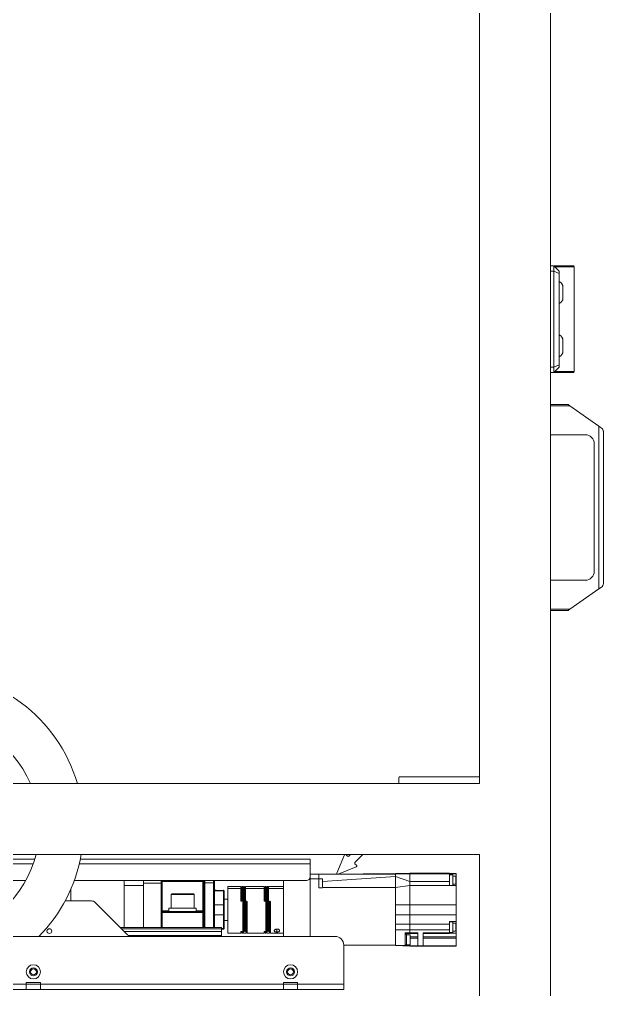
# Model space of a CAD drawing. Header units: millimetres. Extents: x 169 to 14583, y -399 to 10804.
# Drawn here: x 3269 to 3599, y 2200 to 2747 of the extents above; entities that cross this region are included whole.
import ezdxf

# ---------------------------------------------------------------- set-up
doc = ezdxf.new("R2010")
doc.units = ezdxf.units.MM
doc.header["$LTSCALE"] = 35

msp = doc.modelspace()

# ---------------------------------------------------------------- linework, layer by layer
at = {"color": 7, "linetype": 'Continuous', "lineweight": 18}
for p, q in [((3568.772, 1076.159), (3568.772, 3276.159)), ((3528.772, 2316.159), (3528.772, 3236.159)), ((3568.772, 2607.969), (3570.772, 2607.969)), ((3570.772, 2604.969), (3568.772, 2604.969)), ((3570.772, 2604.969), (3570.772, 2607.969)), ((3570.772, 2607.969), (3573.772, 2604.969)), ((3570.772, 2607.969), (3581.772, 2607.969)), ((3570.772, 2604.969), (3573.772, 2603.726)), ((3570.772, 2550.969), (3570.772, 2604.969)), ((3582.272, 2607.469), (3571.272, 2607.469)), ((3573.772, 2604.969), (3573.772, 2603.726)), ((3582.272, 2607.469), (3581.772, 2607.969)), ((3582.272, 2548.469), (3582.272, 2607.469)), ((3573.772, 2603.726), (3573.772, 2552.212)), ((3575.872, 2595.969), (3575.872, 2589.969)), ((3575.872, 2565.969), (3575.872, 2559.969)), ((3568.772, 2550.969), (3570.772, 2550.969)), ((3570.772, 2550.969), (3573.772, 2552.212)), ((3570.772, 2547.969), (3570.772, 2550.969)), ((3570.772, 2547.969), (3573.772, 2550.969)), ((3573.772, 2552.212), (3573.772, 2550.969)), ((3570.772, 2547.969), (3568.772, 2547.969)), ((3581.772, 2547.969), (3570.772, 2547.969)), ((3571.272, 2548.469), (3582.272, 2548.469)), ((3581.772, 2547.969), (3582.272, 2548.469)), ((3578.772, 2529.779), (3568.772, 2529.779)), ((3568.772, 2529.13), (3579.699, 2529.13)), ((3578.772, 2529.779), (3579.699, 2529.13)), ((3596.027, 2517.697), (3579.699, 2529.13)), ((3596.027, 2425.861), (3596.027, 2517.697)), ((3596.027, 2517.697), (3598.13, 2516.224)), ((3568.772, 2512.779), (3588.472, 2512.779)), ((3598.772, 2428.829), (3598.772, 2514.729)), ((3593.472, 2507.779), (3593.472, 2435.779)), ((3588.472, 2430.779), (3568.772, 2430.779)), ((3579.699, 2414.428), (3596.027, 2425.861)), ((3598.13, 2427.334), (3596.027, 2425.861)), ((3579.699, 2414.428), (3568.772, 2414.428)), ((3568.772, 2413.779), (3578.772, 2413.779)), ((3579.699, 2414.428), (3578.772, 2413.779)), ((3528.772, 2319.89), (3483.772, 2319.89)), ((2617.772, 2316.159), (3528.772, 2316.159)), ((3483.272, 2319.39), (3483.272, 2316.159)), ((2617.772, 2276.159), (3528.772, 2276.159)), ((3452.63, 2275.915), (3448.379, 2265.65)), ((3454.331, 2275.192), (3453.446, 2276.077)), ((3456.005, 2276.159), (3455.038, 2275.192)), ((3458.574, 2271.656), (3463.076, 2276.159)), ((3528.772, 1076.159), (3528.772, 2276.159)), ((2974.622, 2273.459), (3277.989, 2273.459)), ((2974.622, 2270.959), (3277.18, 2270.959)), ((3303.202, 2270.959), (3433.272, 2270.959)), ((3303.766, 2273.459), (3433.272, 2273.459)), ((3433.272, 2273.459), (3433.272, 2270.959)), ((3433.272, 2270.959), (3433.272, 2263.459)), ((3459.459, 2270.064), (3458.574, 2270.949)), ((3438.272, 2264.959), (3433.272, 2264.959)), ((3438.272, 2262.459), (3438.272, 2264.959)), ((3481.472, 2264.959), (3438.272, 2264.959)), ((3449.032, 2264.997), (3459.297, 2269.249)), ((3481.472, 2265.259), (3463.172, 2265.259)), ((3463.172, 2264.959), (3463.172, 2265.259)), ((3489.474, 2265.659), (3481.471, 2265.359)), ((3489.474, 2265.459), (3481.472, 2265.162)), ((3489.472, 2265.259), (3481.472, 2264.959)), ((3481.472, 2264.959), (3481.472, 2265.162)), ((3481.472, 2264.959), (3481.472, 2263.667)), ((3515.672, 2265.459), (3489.47, 2265.459)), ((3511.972, 2265.659), (3489.472, 2265.659)), ((3489.472, 2265.459), (3489.472, 2265.259)), ((3489.472, 2260.91), (3489.472, 2265.259)), ((3511.972, 2265.259), (3489.472, 2265.259)), ((3511.972, 2265.459), (3511.972, 2265.659)), ((3513.772, 2265.495), (3511.972, 2265.495)), ((3511.972, 2260.913), (3511.972, 2265.259)), ((3515.672, 2265.259), (3511.972, 2265.259)), ((3513.772, 2265.459), (3513.772, 2265.495)), ((3515.672, 2265.259), (3515.672, 2265.459)), ((3515.672, 2261.667), (3515.672, 2265.259)), ((2974.622, 2261.459), (3272.967, 2261.459)), ((3300.334, 2261.459), (3431.272, 2261.459)), ((3328.372, 2261.459), (3328.372, 2258.643)), ((3339.372, 2261.459), (3339.372, 2258.643)), ((3349.372, 2259.959), (3339.372, 2259.959)), ((3349.372, 2260.752), (3349.372, 2261.459)), ((3349.872, 2260.959), (3349.372, 2260.752)), ((3349.372, 2244.459), (3349.372, 2260.752)), ((3349.872, 2260.959), (3349.872, 2261.459)), ((3349.872, 2260.959), (3372.872, 2260.959)), ((3349.872, 2244.459), (3349.872, 2260.959)), ((3373.372, 2261.459), (3372.872, 2260.959)), ((3372.872, 2260.959), (3372.872, 2244.459)), ((3373.372, 2261.459), (3373.372, 2244.459)), ((3373.872, 2260.067), (3373.372, 2259.884)), ((3373.372, 2259.884), (3373.372, 2244.459)), ((3373.872, 2260.067), (3373.872, 2261.459)), ((3373.872, 2234.959), (3373.872, 2260.067)), ((3378.872, 2260.067), (3373.872, 2260.067)), ((3378.872, 2260.067), (3378.872, 2261.459)), ((3378.872, 2234.959), (3378.872, 2260.067)), ((3378.872, 2260.067), (3379.372, 2259.884)), ((3379.372, 2261.222), (3379.372, 2261.459)), ((3379.372, 2259.884), (3379.372, 2261.222)), ((3379.372, 2259.884), (3379.372, 2258.893)), ((3418.272, 2229.959), (3418.272, 2261.459)), ((3433.272, 2229.959), (3433.272, 2263.459)), ((3438.272, 2262.459), (3433.272, 2262.459)), ((3438.272, 2257.262), (3438.272, 2262.459)), ((3481.472, 2263.662), (3440.272, 2260.846)), ((3440.272, 2260.846), (3440.272, 2262.364)), ((3481.472, 2263.667), (3489.472, 2260.91)), ((3489.472, 2260.913), (3511.972, 2260.913)), ((3489.472, 2260.91), (3489.472, 2260.277)), ((3513.772, 2264.667), (3511.972, 2264.667)), ((3511.972, 2258.567), (3511.972, 2260.913)), ((3513.772, 2258.667), (3513.772, 2264.667)), ((3515.472, 2263.917), (3513.772, 2263.917)), ((3513.772, 2259.417), (3515.472, 2259.417)), ((3515.472, 2259.417), (3515.472, 2263.917)), ((3515.472, 2261.667), (3515.672, 2261.667)), ((3515.672, 2258.567), (3515.672, 2261.667)), ((3298.372, 2249.959), (3298.372, 2256.55)), ((3328.372, 2258.643), (3328.372, 2234.959)), ((3328.372, 2258.643), (3339.372, 2258.643)), ((3339.372, 2258.643), (3339.372, 2234.959)), ((3355.272, 2253.959), (3367.472, 2253.959)), ((3379.372, 2257.188), (3379.372, 2258.893)), ((3379.372, 2257.188), (3379.372, 2234.959)), ((3380.372, 2255.959), (3379.372, 2255.959)), ((3384.372, 2255.598), (3379.372, 2255.598)), ((3384.872, 2255.459), (3384.372, 2255.959)), ((3384.372, 2255.959), (3384.372, 2255.598)), ((3384.372, 2247.755), (3384.372, 2255.598)), ((3384.372, 2255.598), (3384.872, 2255.147)), ((3384.872, 2255.459), (3384.872, 2255.147)), ((3384.872, 2255.147), (3384.872, 2247.499)), ((3394.272, 2258.059), (3386.872, 2258.059)), ((3386.872, 2258.059), (3386.872, 2256.985)), ((3386.872, 2256.985), (3386.872, 2240.227)), ((3394.272, 2256.985), (3386.872, 2256.985)), ((3394.272, 2256.985), (3394.272, 2258.059)), ((3394.272, 2250.021), (3394.272, 2256.985)), ((3395.272, 2258.059), (3394.772, 2258.059)), ((3394.772, 2258.059), (3394.772, 2256.985)), ((3394.772, 2256.985), (3394.772, 2250.021)), ((3395.272, 2256.985), (3394.772, 2256.985)), ((3395.272, 2256.985), (3395.272, 2258.059)), ((3395.272, 2256.985), (3395.272, 2231.859)), ((3396.272, 2258.059), (3395.772, 2258.059)), ((3395.772, 2258.059), (3395.772, 2256.985)), ((3395.772, 2256.985), (3395.772, 2231.859)), ((3395.772, 2256.985), (3396.272, 2256.985)), ((3396.272, 2256.985), (3396.272, 2258.059)), ((3396.272, 2232.876), (3396.272, 2256.985)), ((3407.372, 2258.059), (3396.772, 2258.059)), ((3396.772, 2258.059), (3396.772, 2256.985)), ((3396.772, 2256.985), (3396.772, 2232.876)), ((3407.372, 2256.985), (3396.772, 2256.985)), ((3407.372, 2256.985), (3407.372, 2258.059)), ((3407.372, 2250.021), (3407.372, 2256.985)), ((3408.372, 2258.059), (3407.872, 2258.059)), ((3407.872, 2256.985), (3407.872, 2258.059)), ((3407.872, 2256.985), (3407.872, 2250.021)), ((3407.872, 2256.985), (3408.372, 2256.985)), ((3408.372, 2256.985), (3408.372, 2258.059)), ((3408.372, 2231.859), (3408.372, 2256.985)), ((3409.372, 2258.059), (3408.872, 2258.059)), ((3408.872, 2258.059), (3408.872, 2256.985)), ((3408.872, 2256.985), (3408.872, 2231.859)), ((3408.872, 2256.985), (3409.372, 2256.985)), ((3409.372, 2256.985), (3409.372, 2258.059)), ((3409.372, 2232.876), (3409.372, 2256.985)), ((3418.272, 2258.059), (3409.872, 2258.059)), ((3409.872, 2258.059), (3409.872, 2256.985)), ((3409.872, 2256.985), (3409.872, 2232.876)), ((3409.872, 2256.985), (3418.272, 2256.985)), ((3418.272, 2257.174), (3418.264, 2257.174)), ((3418.272, 2256.778), (3418.264, 2256.778)), ((3481.472, 2257.562), (3438.272, 2257.262)), ((3440.272, 2257.558), (3481.472, 2257.562)), ((3440.272, 2257.389), (3440.272, 2257.558)), ((3489.472, 2258.567), (3481.472, 2257.567)), ((3481.472, 2257.562), (3481.472, 2257.567)), ((3481.472, 2247.797), (3481.472, 2257.562)), ((3489.472, 2247.816), (3489.472, 2258.567)), ((3515.672, 2258.567), (3489.472, 2258.567)), ((3511.972, 2258.667), (3513.772, 2258.667)), ((3515.672, 2247.816), (3515.672, 2258.567)), ((3295.17, 2249.959), (3310.03, 2249.959)), ((3330.394, 2230.838), (3312.151, 2249.08)), ((3354.872, 2253.559), (3354.872, 2245.959)), ((3367.872, 2253.559), (3354.872, 2253.559)), ((3367.872, 2245.959), (3367.872, 2253.559)), ((3386.872, 2250.959), (3384.872, 2250.959)), ((3394.761, 2249.959), (3394.285, 2249.959)), ((3395.772, 2249.959), (3395.272, 2249.959)), ((3396.772, 2249.959), (3396.272, 2249.959)), ((3397.272, 2231.859), (3397.272, 2249.556)), ((3397.772, 2249.556), (3397.772, 2231.859)), ((3408.872, 2248.959), (3408.372, 2248.959)), ((3409.872, 2248.959), (3409.372, 2248.959)), ((3410.372, 2231.859), (3410.372, 2249.556)), ((3410.872, 2249.556), (3410.872, 2231.859)), ((3349.372, 2244.459), (3349.872, 2244.459)), ((3349.372, 2243.459), (3349.372, 2244.459)), ((3349.372, 2243.459), (3349.872, 2243.959)), ((3349.372, 2234.959), (3349.372, 2243.459)), ((3349.872, 2243.459), (3349.372, 2243.459)), ((3353.672, 2244.459), (3349.872, 2244.459)), ((3349.872, 2244.459), (3349.872, 2243.959)), ((3349.872, 2243.459), (3349.872, 2243.959)), ((3372.872, 2243.959), (3349.872, 2243.959)), ((3349.872, 2234.959), (3349.872, 2243.459)), ((3349.872, 2243.459), (3372.872, 2243.459)), ((3353.672, 2245.959), (3353.672, 2243.959)), ((3369.072, 2245.959), (3353.672, 2245.959)), ((3369.072, 2243.959), (3369.072, 2245.959)), ((3372.872, 2244.459), (3369.072, 2244.459)), ((3372.872, 2244.459), (3372.872, 2243.959)), ((3373.372, 2244.459), (3372.872, 2244.459)), ((3372.872, 2243.959), (3372.872, 2243.459)), ((3373.372, 2243.459), (3372.872, 2243.959)), ((3372.872, 2243.459), (3372.872, 2234.959)), ((3372.872, 2243.459), (3373.372, 2243.459)), ((3373.372, 2243.459), (3373.372, 2244.459)), ((3373.372, 2243.459), (3373.372, 2234.959)), ((3384.372, 2247.755), (3379.372, 2247.755)), ((3384.372, 2247.755), (3384.372, 2242.163)), ((3384.872, 2247.499), (3384.372, 2247.755)), ((3384.872, 2247.499), (3384.872, 2242.419)), ((3481.472, 2247.797), (3489.472, 2247.816)), ((3489.472, 2247.816), (3515.672, 2247.816)), ((3515.672, 2242.102), (3515.672, 2247.816)), ((3384.372, 2242.163), (3379.372, 2242.163)), ((3384.372, 2242.163), (3384.872, 2242.419)), ((3384.372, 2234.32), (3384.372, 2242.163)), ((3384.872, 2242.419), (3384.872, 2234.771)), ((3384.872, 2238.959), (3386.872, 2238.959)), ((3386.872, 2240.227), (3386.88, 2240.227)), ((3386.872, 2239.309), (3386.872, 2231.859)), ((3386.872, 2239.309), (3386.88, 2239.309)), ((3395.272, 2239.959), (3395.772, 2239.959)), ((3395.772, 2239.897), (3395.761, 2239.959)), ((3397.272, 2239.959), (3397.772, 2239.959)), ((3408.372, 2240.959), (3408.872, 2240.959)), ((3410.372, 2240.959), (3410.872, 2240.959)), ((3489.472, 2242.102), (3481.472, 2242.126)), ((3481.472, 2236.778), (3481.472, 2242.126)), ((3515.672, 2242.102), (3489.472, 2242.102)), ((3489.472, 2236.778), (3489.472, 2242.102)), ((3511.972, 2238.339), (3515.672, 2238.339)), ((3511.972, 2236.778), (3511.972, 2238.339)), ((3513.772, 2238.239), (3511.972, 2238.239)), ((3513.772, 2232.239), (3513.772, 2238.239)), ((3515.472, 2237.489), (3513.772, 2237.489)), ((3515.472, 2232.989), (3515.472, 2237.489)), ((3515.672, 2238.339), (3515.672, 2242.102)), ((3515.672, 2233.091), (3515.672, 2238.339)), ((3326.272, 2234.959), (3383.272, 2234.959)), ((3327.022, 2234.209), (3383.272, 2234.209)), ((3328.522, 2232.709), (3383.272, 2232.709)), ((3383.272, 2234.209), (3383.272, 2234.959)), ((3384.372, 2234.32), (3383.272, 2234.32)), ((3383.272, 2232.709), (3383.272, 2234.209)), ((3383.272, 2233.959), (3384.372, 2233.959)), ((3383.272, 2230.459), (3383.272, 2232.709)), ((3384.872, 2234.771), (3384.372, 2234.32)), ((3384.372, 2233.959), (3384.872, 2234.459)), ((3384.372, 2234.32), (3384.372, 2233.959)), ((3384.872, 2234.771), (3384.872, 2234.459)), ((3394.272, 2231.859), (3394.272, 2232.692)), ((3394.772, 2232.692), (3394.772, 2231.859)), ((3407.372, 2231.859), (3407.372, 2232.692)), ((3407.872, 2232.692), (3407.872, 2231.859)), ((3414.572, 2234.109), (3414.572, 2232.401)), ((3481.472, 2236.778), (3489.472, 2236.778)), ((3489.472, 2233.699), (3481.472, 2233.699)), ((3481.472, 2224.959), (3481.472, 2233.699)), ((3489.472, 2236.778), (3511.972, 2236.778)), ((3511.972, 2233.699), (3489.472, 2233.699)), ((3489.472, 2231.959), (3489.472, 2233.699)), ((3511.972, 2233.699), (3511.972, 2236.778)), ((3511.972, 2231.959), (3511.972, 2233.699)), ((3511.972, 2232.239), (3513.772, 2232.239)), ((3513.772, 2232.989), (3515.472, 2232.989)), ((3515.672, 2233.091), (3515.472, 2233.091)), ((3515.672, 2231.693), (3515.672, 2233.091)), ((3107.272, 2229.959), (3447.272, 2229.959)), ((3330.857, 2230.459), (3383.272, 2230.459)), ((3383.272, 2229.959), (3383.272, 2230.459)), ((3386.872, 2231.859), (3394.272, 2231.859)), ((3394.772, 2231.859), (3395.272, 2231.859)), ((3395.772, 2231.859), (3397.272, 2231.859)), ((3397.772, 2231.859), (3407.372, 2231.859)), ((3407.872, 2231.859), (3408.372, 2231.859)), ((3408.872, 2231.859), (3410.372, 2231.859)), ((3410.872, 2231.859), (3418.272, 2231.859)), ((3486.972, 2224.753), (3486.972, 2231.959)), ((3486.972, 2231.959), (3489.472, 2231.959)), ((3493.972, 2231.618), (3486.972, 2231.618)), ((3487.672, 2231.009), (3486.972, 2231.009)), ((3487.672, 2225.109), (3487.672, 2231.009)), ((3489.672, 2230.859), (3487.672, 2230.859)), ((3489.472, 2231.959), (3493.972, 2231.959)), ((3489.672, 2225.259), (3489.672, 2230.859)), ((3489.672, 2229.725), (3493.972, 2229.725)), ((3493.972, 2228.973), (3489.672, 2228.973)), ((3493.972, 2231.959), (3493.972, 2224.659)), ((3496.972, 2231.959), (3511.972, 2231.959)), ((3496.972, 2224.659), (3496.972, 2231.959)), ((3511.972, 2231.618), (3496.972, 2231.618)), ((3496.972, 2229.725), (3515.672, 2229.725)), ((3515.672, 2228.973), (3496.972, 2228.973)), ((3511.972, 2231.69), (3511.972, 2231.959)), ((3511.972, 2231.693), (3511.972, 2231.618)), ((3515.672, 2231.693), (3511.972, 2231.693)), ((3515.672, 2229.725), (3515.672, 2231.693)), ((3515.672, 2229.725), (3515.672, 2228.973)), ((3515.672, 2224.659), (3515.672, 2228.973)), ((3481.472, 2224.959), (3452.272, 2224.959)), ((3452.272, 2224.959), (3452.272, 2202.959)), ((3486.972, 2224.753), (3481.472, 2224.959)), ((3481.472, 2224.756), (3481.472, 2224.959)), ((3481.472, 2224.756), (3489.472, 2224.459)), ((3486.972, 2225.109), (3487.672, 2225.109)), ((3489.472, 2224.659), (3486.972, 2224.753)), ((3487.672, 2225.259), (3489.672, 2225.259)), ((3493.972, 2224.659), (3489.472, 2224.659)), ((3489.472, 2224.459), (3515.672, 2224.459)), ((3496.972, 2224.659), (3493.972, 2224.659)), ((3515.672, 2224.659), (3496.972, 2224.659)), ((3515.672, 2224.459), (3515.672, 2224.659)), ((3136.272, 2202.959), (3273.272, 2202.959)), ((3273.272, 2199.959), (3136.272, 2199.959)), ((3281.272, 2203.959), (3273.272, 2203.959)), ((3273.272, 2203.959), (3273.272, 2202.959)), ((3273.272, 2202.959), (3273.272, 2199.959)), ((3273.272, 2202.959), (3281.272, 2202.959)), ((3273.272, 2199.959), (3281.272, 2199.959)), ((3281.272, 2202.959), (3281.272, 2203.959)), ((3281.272, 2202.959), (3418.272, 2202.959)), ((3281.272, 2199.959), (3281.272, 2202.959)), ((3418.272, 2199.959), (3281.272, 2199.959)), ((3426.272, 2203.959), (3418.272, 2203.959)), ((3418.272, 2203.959), (3418.272, 2202.959)), ((3418.272, 2202.959), (3418.272, 2199.959)), ((3418.272, 2202.959), (3426.272, 2202.959)), ((3418.272, 2199.959), (3426.272, 2199.959)), ((3426.272, 2202.959), (3426.272, 2203.959)), ((3426.272, 2202.959), (3452.272, 2202.959)), ((3426.272, 2199.959), (3426.272, 2202.959)), ((3452.272, 2199.959), (3426.272, 2199.959)), ((3452.272, 2202.959), (3452.272, 2199.959))]:
    msp.add_line(p, q, dxfattribs=at)
at = {"color": 7, "linetype": 'Continuous', "lineweight": 18, "flags": 128}
msp.add_lwpolyline([(3453.446, 2276.077), (3453.349, 2276.152), (3453.338, 2276.159)], dxfattribs=at)
at = {"color": 7, "linetype": 'Continuous', "lineweight": 18}
for centre, radius in [((3286.272, 2232.959), 1.35), ((3277.272, 2209.959), 4), ((3277.272, 2209.959), 2.25), ((3277.272, 2209.959), 1.65), ((3422.272, 2209.959), 4), ((3422.272, 2209.959), 2.25), ((3422.272, 2209.959), 1.65)]:
    msp.add_circle(centre, radius, dxfattribs=at)
for centre, radius, start, end in [((3572.372, 2595.969), 3.5, 0, 66.42182), ((3572.372, 2589.969), 3.5, 293.57818, 0), ((3572.372, 2565.969), 3.5, 0, 66.42182), ((3572.372, 2559.969), 3.5, 293.57818, 0), ((3588.472, 2507.779), 5, 0, 90), ((3588.472, 2435.779), 5, 270, 0), ((3218.138, 2291.459), 87.5, 16.39667, 90), ((3218.138, 2291.459), 62.5, 23.27845, 90), ((3483.772, 2319.39), 0.5, 90, 180), ((3218.138, 2291.459), 62.5, 280.2631, 345.82999), ((3218.138, 2291.459), 87.5, 315.34332, 349.92966), ((3453.092, 2275.723), 0.5, 119.42608, 157.5), ((3454.685, 2275.545), 0.5, 225, 315), ((3458.927, 2271.303), 0.5, 135, 225), ((3448.841, 2265.459), 0.5, 157.5, 292.5), ((3459.105, 2269.711), 0.5, 292.5, 45), ((3431.272, 2263.459), 2, 270, 0), ((3355.272, 2253.559), 0.4, 90, 180), ((3367.472, 2253.559), 0.4, 0, 90), ((3382.372, 2266.865), 11.088, 259.60807, 280.39193), ((3310.03, 2246.959), 3, 45, 90), ((3332.515, 2232.959), 3, 225, 270), ((3447.272, 2224.959), 5, 0, 90)]:
    msp.add_arc(centre, radius, start, end, dxfattribs=at)
for centre, major_axis, ratio, start_param, end_param in [((3407.619, 2244.959), (10.327, 12.933), 0.202031, 6.0353849, 6.0735621), ((3407.619, 2244.959), (10.327, 12.933), 0.202031, 5.9972077, 6.0353849), ((3397.525, 2244.959), (7.406, 12.256), 0.6247667, 2.3013846, 2.3777391)]:
    msp.add_ellipse(centre, major_axis=major_axis, ratio=ratio, start_param=start_param, end_param=end_param, dxfattribs=at)
for points, knots in [([(3598.772, 2514.729), (3598.739, 2514.798), (3598.673, 2514.937), (3598.339, 2515.687), (3598.149, 2516.175), (3598.13, 2516.224)], [0, 0, 0, 0, 0.4738015, 0.9466011, 1, 1, 1, 1]), ([(3598.13, 2427.334), (3598.184, 2427.47), (3598.427, 2428.086), (3598.717, 2428.71), (3598.757, 2428.797), (3598.772, 2428.829)], [0, 0, 0, 0, 0.1514755, 0.6811589, 1, 1, 1, 1]), ([(3481.472, 2264.959), (3481.472, 2265.078), (3481.472, 2265.309), (3481.472, 2265.343), (3481.472, 2265.359)], [0, 0, 0, 0, 0.51630871, 1, 1, 1, 1]), ([(3489.472, 2265.459), (3489.472, 2265.494), (3489.472, 2265.637), (3489.472, 2265.65), (3489.472, 2265.659)], [0, 0, 0, 0, 0.2479426, 1, 1, 1, 1]), ([(3440.272, 2262.364), (3440.194, 2262.362), (3439.978, 2262.357), (3439.312, 2262.342), (3438.723, 2262.329), (3438.272, 2262.32)], [0, 0, 0, 0, 0.117509, 0.3233452, 1, 1, 1, 1]), ([(3440.272, 2257.908), (3440.272, 2257.946), (3440.272, 2258.078), (3440.272, 2258.623), (3440.272, 2259.54), (3440.272, 2260.358), (3440.272, 2260.846)], [0, 0, 0, 0, 0.1014732, 0.3596689, 0.6178646, 1, 1, 1, 1]), ([(3481.472, 2257.742), (3481.472, 2257.808), (3481.472, 2257.979), (3481.472, 2259.265), (3481.472, 2261.266), (3481.472, 2262.867), (3481.472, 2263.667)], [0, 0, 0, 0, 0.17197872, 0.44798581, 0.72399291, 1, 1, 1, 1]), ([(3395.272, 2257.226), (3395.275, 2257.216), (3395.28, 2257.196), (3395.324, 2257.169), (3395.387, 2257.148), (3395.466, 2257.136), (3395.552, 2257.135), (3395.634, 2257.144), (3395.703, 2257.162), (3395.752, 2257.187), (3395.771, 2257.21), (3395.772, 2257.223), (3395.772, 2257.226)], [0, 0, 0, 0, 0.1073669, 0.2147344, 0.3220917, 0.4294536, 0.536821, 0.6441895, 0.7515578, 0.8589223, 0.9662799, 1, 1, 1, 1]), ([(3408.372, 2257.226), (3408.375, 2257.216), (3408.38, 2257.196), (3408.424, 2257.169), (3408.487, 2257.148), (3408.566, 2257.136), (3408.652, 2257.135), (3408.734, 2257.144), (3408.803, 2257.162), (3408.852, 2257.187), (3408.871, 2257.21), (3408.872, 2257.223), (3408.872, 2257.226)], [0, 0, 0, 0, 0.1073669, 0.2147344, 0.3220917, 0.4294536, 0.536821, 0.6441895, 0.7515578, 0.8589223, 0.9662799, 1, 1, 1, 1]), ([(3438.272, 2257.376), (3438.723, 2257.379), (3439.311, 2257.382), (3439.978, 2257.387), (3440.194, 2257.388), (3440.272, 2257.389)], [0, 0, 0, 0, 0.6764198, 0.8823148, 1, 1, 1, 1]), ([(3394.772, 2250.021), (3394.769, 2249.995), (3394.764, 2249.943), (3394.721, 2249.874), (3394.657, 2249.821), (3394.578, 2249.791), (3394.493, 2249.786), (3394.411, 2249.809), (3394.341, 2249.855), (3394.292, 2249.92), (3394.274, 2249.979), (3394.272, 2250.013), (3394.272, 2250.021)], [0, 0, 0, 0, 0.1073669, 0.2147344, 0.3220917, 0.4294536, 0.536821, 0.6441895, 0.7515578, 0.8589223, 0.9662799, 1, 1, 1, 1]), ([(3397.272, 2249.556), (3397.275, 2249.582), (3397.28, 2249.635), (3397.324, 2249.705), (3397.387, 2249.758), (3397.466, 2249.788), (3397.552, 2249.792), (3397.634, 2249.77), (3397.703, 2249.723), (3397.752, 2249.658), (3397.771, 2249.599), (3397.772, 2249.564), (3397.772, 2249.556)], [0, 0, 0, 0, 0.1073669, 0.2147344, 0.3220917, 0.4294536, 0.536821, 0.6441895, 0.7515578, 0.8589223, 0.9662799, 1, 1, 1, 1]), ([(3407.872, 2250.021), (3407.869, 2249.995), (3407.864, 2249.943), (3407.821, 2249.874), (3407.757, 2249.821), (3407.678, 2249.791), (3407.593, 2249.786), (3407.511, 2249.809), (3407.441, 2249.855), (3407.392, 2249.92), (3407.374, 2249.979), (3407.372, 2250.013), (3407.372, 2250.021)], [0, 0, 0, 0, 0.10736693, 0.21473441, 0.3220917, 0.42945355, 0.53682105, 0.64418954, 0.75155779, 0.85892228, 0.96627989, 1, 1, 1, 1]), ([(3410.372, 2249.556), (3410.375, 2249.582), (3410.38, 2249.635), (3410.424, 2249.705), (3410.487, 2249.758), (3410.566, 2249.788), (3410.652, 2249.792), (3410.734, 2249.77), (3410.803, 2249.723), (3410.852, 2249.658), (3410.871, 2249.599), (3410.872, 2249.564), (3410.872, 2249.556)], [0, 0, 0, 0, 0.1073669, 0.2147344, 0.3220917, 0.4294536, 0.536821, 0.6441895, 0.7515578, 0.8589223, 0.9662799, 1, 1, 1, 1]), ([(3397.272, 2246.568), (3397.275, 2246.594), (3397.28, 2246.648), (3397.324, 2246.718), (3397.387, 2246.771), (3397.466, 2246.801), (3397.551, 2246.805), (3397.634, 2246.783), (3397.703, 2246.737), (3397.752, 2246.671), (3397.771, 2246.611), (3397.772, 2246.576), (3397.772, 2246.568)], [0, 0, 0, 0, 0.1073345, 0.2146729, 0.3219413, 0.4292409, 0.5365793, 0.6439246, 0.7512682, 0.8585861, 0.9658568, 1, 1, 1, 1]), ([(3410.372, 2246.199), (3410.375, 2246.225), (3410.38, 2246.279), (3410.423, 2246.349), (3410.487, 2246.402), (3410.566, 2246.432), (3410.651, 2246.437), (3410.733, 2246.415), (3410.803, 2246.368), (3410.852, 2246.302), (3410.871, 2246.242), (3410.872, 2246.207), (3410.872, 2246.199)], [0, 0, 0, 0, 0.1073132, 0.2146324, 0.3218424, 0.4291009, 0.5364201, 0.6437501, 0.7510774, 0.8583647, 0.9655784, 1, 1, 1, 1]), ([(3395.285, 2239.959), (3395.28, 2239.947), (3395.273, 2239.926), (3395.272, 2239.905), (3395.272, 2239.897)], [0, 0, 0, 0, 0.6159347, 1, 1, 1, 1]), ([(3396.772, 2240.409), (3396.769, 2240.398), (3396.764, 2240.375), (3396.721, 2240.345), (3396.657, 2240.324), (3396.578, 2240.312), (3396.493, 2240.31), (3396.411, 2240.319), (3396.341, 2240.338), (3396.292, 2240.365), (3396.274, 2240.39), (3396.272, 2240.406), (3396.272, 2240.409)], [0, 0, 0, 0, 0.1073345, 0.2146729, 0.3219413, 0.4292409, 0.5365793, 0.6439246, 0.7512682, 0.8585861, 0.9658568, 1, 1, 1, 1]), ([(3408.872, 2239.897), (3408.869, 2239.923), (3408.864, 2239.975), (3408.821, 2240.044), (3408.757, 2240.097), (3408.678, 2240.127), (3408.593, 2240.131), (3408.511, 2240.109), (3408.441, 2240.063), (3408.392, 2239.998), (3408.374, 2239.939), (3408.372, 2239.905), (3408.372, 2239.897)], [0, 0, 0, 0, 0.1073669, 0.2147344, 0.3220917, 0.4294536, 0.536821, 0.6441895, 0.7515578, 0.8589223, 0.9662799, 1, 1, 1, 1]), ([(3409.372, 2241.34), (3409.375, 2241.328), (3409.38, 2241.305), (3409.423, 2241.275), (3409.487, 2241.253), (3409.566, 2241.241), (3409.651, 2241.24), (3409.733, 2241.248), (3409.803, 2241.267), (3409.852, 2241.295), (3409.871, 2241.321), (3409.872, 2241.336), (3409.872, 2241.34)], [0, 0, 0, 0, 0.1073132, 0.2146324, 0.3218424, 0.4291009, 0.5364201, 0.6437501, 0.7510774, 0.8583647, 0.9655784, 1, 1, 1, 1]), ([(3394.272, 2232.692), (3394.275, 2232.702), (3394.28, 2232.722), (3394.324, 2232.749), (3394.387, 2232.77), (3394.466, 2232.781), (3394.552, 2232.783), (3394.634, 2232.774), (3394.703, 2232.756), (3394.752, 2232.731), (3394.771, 2232.708), (3394.772, 2232.695), (3394.772, 2232.692)], [0, 0, 0, 0, 0.1073669, 0.2147344, 0.3220917, 0.4294536, 0.536821, 0.6441895, 0.7515578, 0.8589223, 0.9662799, 1, 1, 1, 1]), ([(3396.772, 2232.876), (3396.769, 2232.866), (3396.764, 2232.844), (3396.721, 2232.816), (3396.657, 2232.795), (3396.578, 2232.783), (3396.493, 2232.781), (3396.411, 2232.79), (3396.341, 2232.808), (3396.292, 2232.835), (3396.274, 2232.859), (3396.272, 2232.873), (3396.272, 2232.876)], [0, 0, 0, 0, 0.1073669, 0.2147344, 0.3220917, 0.4294536, 0.536821, 0.6441895, 0.7515578, 0.8589223, 0.9662799, 1, 1, 1, 1]), ([(3407.372, 2232.692), (3407.375, 2232.702), (3407.38, 2232.722), (3407.424, 2232.749), (3407.487, 2232.77), (3407.566, 2232.781), (3407.652, 2232.783), (3407.734, 2232.774), (3407.803, 2232.756), (3407.852, 2232.731), (3407.871, 2232.708), (3407.872, 2232.695), (3407.872, 2232.692)], [0, 0, 0, 0, 0.1073669, 0.2147344, 0.3220917, 0.4294536, 0.536821, 0.6441895, 0.7515578, 0.8589223, 0.9662799, 1, 1, 1, 1]), ([(3409.872, 2232.876), (3409.869, 2232.866), (3409.864, 2232.844), (3409.821, 2232.816), (3409.757, 2232.795), (3409.678, 2232.783), (3409.593, 2232.781), (3409.511, 2232.79), (3409.441, 2232.808), (3409.392, 2232.835), (3409.374, 2232.859), (3409.372, 2232.873), (3409.372, 2232.876)], [0, 0, 0, 0, 0.1073669, 0.2147344, 0.3220917, 0.4294536, 0.536821, 0.6441895, 0.7515578, 0.8589223, 0.9662799, 1, 1, 1, 1]), ([(3414.572, 2232.401), (3414.444, 2232.405), (3414.187, 2232.414), (3413.798, 2232.488), (3413.405, 2232.634), (3413.113, 2232.891), (3413.035, 2233.231), (3413.19, 2233.57), (3413.505, 2233.841), (3413.914, 2234.026), (3414.29, 2234.102), (3414.513, 2234.107), (3414.572, 2234.109)], [0, 0, 0, 0, 0.0697883, 0.1390917, 0.2460609, 0.3970258, 0.5509873, 0.6827847, 0.7887397, 0.8781861, 0.9680114, 1, 1, 1, 1]), ([(3414.572, 2234.109), (3414.72, 2234.1), (3415.017, 2234.083), (3415.414, 2233.953), (3415.743, 2233.764), (3415.985, 2233.514), (3416.102, 2233.215), (3416.032, 2232.893), (3415.753, 2232.641), (3415.354, 2232.49), (3414.969, 2232.414), (3414.701, 2232.405), (3414.572, 2232.401)], [0, 0, 0, 0, 0.08035, 0.1605416, 0.2446871, 0.3409628, 0.4555498, 0.5940218, 0.7548668, 0.8548904, 0.9298997, 1, 1, 1, 1]), ([(3481.472, 2233.699), (3481.472, 2233.951), (3481.472, 2234.439), (3481.472, 2235.239), (3481.472, 2236.038), (3481.472, 2236.526), (3481.472, 2236.778)], [0, 0, 0, 0, 0.2581544, 0.5, 0.7418456, 1, 1, 1, 1]), ([(3489.472, 2224.459), (3489.472, 2224.459), (3489.472, 2224.392), (3489.472, 2224.526), (3489.472, 2224.659)], [0, 0, 0, 0, 0.0000054, 1, 1, 1, 1])]:
    msp.add_open_spline(points, degree=3, knots=knots, dxfattribs=at)
for points in [[(3489.472, 2260.277), (3489.472, 2260.025), (3489.472, 2259.52), (3489.472, 2258.986), (3489.472, 2258.633), (3489.472, 2258.589), (3489.472, 2258.567)], [(3481.472, 2242.126), (3481.472, 2243.072), (3481.472, 2244.962), (3481.472, 2246.852), (3481.472, 2247.797)], [(3489.472, 2242.102), (3489.472, 2243.055), (3489.472, 2244.959), (3489.472, 2246.863), (3489.472, 2247.816)], [(3489.472, 2233.699), (3489.472, 2233.943), (3489.472, 2234.43), (3489.472, 2235.239), (3489.472, 2236.047), (3489.472, 2236.534), (3489.472, 2236.778)]]:
    msp.add_open_spline(points, degree=3, dxfattribs=at)

doc.saveas('drawing.dxf')
